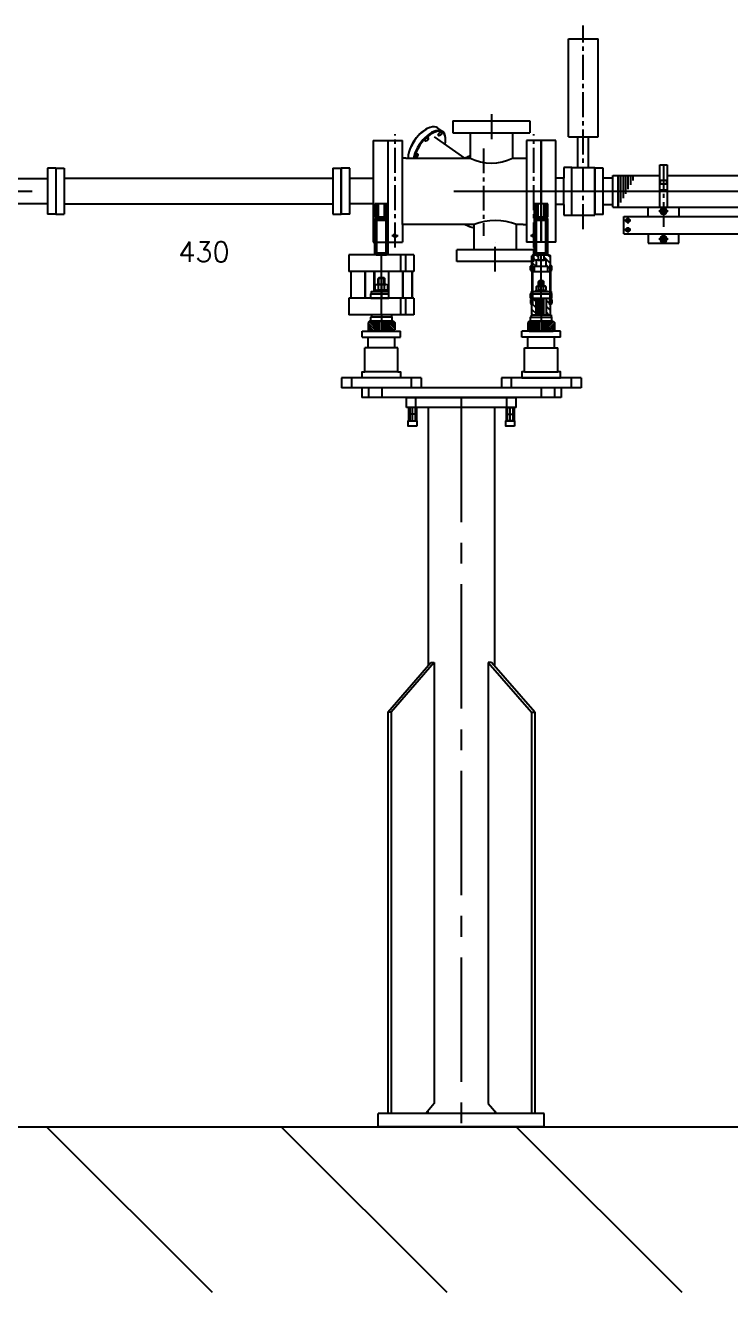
# Model space of a CAD drawing. Extents: x -50 to 48714, y -13211 to 6743.
# Drawn here: x 29165 to 30227, y -9427 to -7517 of the extents above; entities that cross this region are included whole.
import ezdxf

# ---------------------------------------------------------------- set-up
doc = ezdxf.new("R2010")
doc.units = 0
doc.header["$LTSCALE"] = 50
for name, pattern in [('GESTRICHELT', [0.75, 0.5, -0.25]), ('GESTRICHELT2', [0.375, 0.25, -0.125]), ('MITTE', [2, 1.25, -0.25, 0.25, -0.25]), ('MITTE2', [1.125, 0.75, -0.125, 0.125, -0.125]), ('MITTEX2', [101.6, 63.5, -12.7, 12.7, -12.7]), ('STRICHPUNKT2', [0.5, 0.25, -0.125, 0, -0.125])]:
    doc.linetypes.add(name, pattern=pattern)
doc.layers.get('0').update_dxf_attribs({"linetype": 'CONTINUOUS'})
for name, color, linetype in [('AM_VIS', 7, 'CONTINUOUS'), ('DV', 6, 'CONTINUOUS'), ('DÜNN', 1, 'CONTINUOUS'), ('MITTE', 5, 'MITTE2'), ('MITTE2', 5, 'MITTE2'), ('MITTEKL2', 5, 'STRICHPUNKT2'), ('MITTEKLEIN', 5, 'MITTE2'), ('MITTELLINIE', 5, 'MITTE'), ('MITTEX2', 5, 'MITTEX2'), ('NORMAL', 7, 'CONTINUOUS'), ('SCHRAFFUR', 4, 'CONTINUOUS'), ('TEXT', 2, 'CONTINUOUS'), ('VERDECKT', 8, 'GESTRICHELT2'), ('VERDECKT2', 7, 'GESTRICHELT2')]:
    doc.layers.add(name, color=color, linetype=linetype)
doc.styles.add('H30', font='txt.shx', dxfattribs={"height": 30})
doc.styles.add('STANDARD_H15', font='isocp.shx', dxfattribs={"height": 15})

# ---------------------------------------------------------------- blocks, each defined once
blk = doc.blocks.new('*X40')
at = {"color": 0, "linetype": 'CONTINUOUS', "ltscale": 5}
for p, q in [((854, 3222.8), (864.8, 3233.6)), ((854, 3226.4), (861.3, 3233.6)), ((854, 3229.9), (857.7, 3233.6)), ((854.7, 3220), (868, 3233.3)), ((856.9, 3218.6), (868, 3229.8)), ((880, 3231.2), (882.5, 3233.6)), ((880, 3227.6), (886, 3233.6)), ((880, 3224.1), (889.6, 3233.6)), ((880, 3220.6), (892.6, 3233.1)), ((881.6, 3218.6), (894, 3231)), ((860.4, 3218.6), (868, 3226.2)), ((864, 3218.6), (868, 3222.7)), ((867.5, 3218.6), (868, 3219.2)), ((885.2, 3218.6), (894, 3227.5)), ((888.7, 3218.6), (894, 3224))]:
    blk.add_line(p, q, dxfattribs=at)
blk = doc.blocks.new('*X41')
at = {"color": 0, "ltscale": 5}
for p, q in [((-1212.99, 2455.12), (-1212.32, 2455.8)), ((-1212.39, 2453.96), (-1210.55, 2455.8)), ((-1210.02, 2454.56), (-1209.59, 2454.99)), ((-1209.45, 2455.14), (-1208.88, 2455.7)), ((-1199.38, 2454.6), (-1198.28, 2455.7)), ((-1197.61, 2454.6), (-1196.41, 2455.8)), ((-1195.84, 2454.6), (-1194.99, 2455.44)), ((-1212.99, 2451.59), (-1212.42, 2452.16)), ((-1212.42, 2450.4), (-1211.25, 2451.56)), ((-1210.65, 2450.4), (-1209.59, 2451.45)), ((-1208.78, 2450.5), (-1208.14, 2451.14)), ((-1199.94, 2450.5), (-1198.84, 2451.6)), ((-1198.17, 2450.5), (-1197.07, 2451.6)), ((-1196.51, 2450.4), (-1195.31, 2451.6))]:
    blk.add_line(p, q, dxfattribs=at)
blk = doc.blocks.new('SRS100_KK_S')
at = {"ltscale": 5}
for p, q in [((-110, 1391), (-130, 1391)), ((-127, 1388), (-130, 1391)), ((-130, 1371), (-130, 1391)), ((-127, 1374), (-127, 1388)), ((-124.5, 1388), (-127, 1388)), ((-124.5, 1371), (-124.5, 1391)), ((-115.5, 1371), (-115.5, 1391)), ((-113, 1388), (-115.5, 1388)), ((-110, 1391), (-113, 1388)), ((-113, 1374), (-113, 1388)), ((-110, 1371), (-110, 1391)), ((110.7, 1371), (110.7, 1391)), ((113.7, 1388), (110.7, 1391)), ((130.7, 1391), (110.7, 1391)), ((113.7, 1374), (113.7, 1388)), ((116.2, 1388), (113.7, 1388)), ((116.2, 1371), (116.2, 1391)), ((125.2, 1371), (125.2, 1391)), ((127.7, 1388), (125.2, 1388)), ((130.7, 1391), (127.7, 1388)), ((127.7, 1374), (127.7, 1388)), ((130.7, 1371), (130.7, 1391)), ((-130, 1371), (-127, 1374)), ((-110, 1371), (-130, 1371)), ((-110, 1369), (-130, 1369)), ((-127, 1366), (-130, 1369)), ((-130, 1314), (-130, 1369)), ((-124.5, 1374), (-127, 1374)), ((-113, 1366), (-127, 1366)), ((-127, 1317), (-127, 1366)), ((-113, 1374), (-115.5, 1374)), ((-110, 1371), (-113, 1374)), ((-110, 1369), (-113, 1366)), ((-113, 1317), (-113, 1366)), ((-110, 1314), (-110, 1369)), ((110.7, 1371), (113.7, 1374)), ((130.7, 1371), (110.7, 1371)), ((110.7, 1314), (110.7, 1369)), ((113.7, 1366), (110.7, 1369)), ((130.7, 1369), (110.7, 1369)), ((116.2, 1374), (113.7, 1374)), ((113.7, 1317), (113.7, 1366)), ((127.7, 1366), (113.7, 1366)), ((127.7, 1374), (125.2, 1374)), ((130.7, 1371), (127.7, 1374)), ((130.7, 1369), (127.7, 1366)), ((127.7, 1317), (127.7, 1366)), ((130.7, 1314), (130.7, 1369)), ((-71.2, 1314), (-168.8, 1314)), ((-168.8, 1314), (-168.8, 1289)), ((-127, 1317), (-130, 1314)), ((-127.9, 1314), (-112.9, 1314)), ((-127.5, 1314), (-112.5, 1314)), ((-127, 1317), (-113, 1317)), ((-110, 1314), (-113, 1317)), ((-91, 1314), (-91, 1289)), ((-83.9, 1314), (-83.9, 1289)), ((-71.2, 1314), (-71.2, 1289)), ((108.2, 1314), (106.7, 1312.5)), ((106.7, 1290.5), (106.7, 1312.5)), ((106.7, 1299), (106.7, 1239)), ((106.7, 1299), (107.7, 1299)), ((107.7, 1299), (107.7, 1239)), ((107.7, 1299), (107.7, 1289)), ((108.2, 1314), (133.2, 1314)), ((113.7, 1317), (110.7, 1314)), ((112.8, 1314), (127.8, 1314)), ((113.2, 1314), (128.2, 1314)), ((113.7, 1317), (127.7, 1317)), ((130.7, 1314), (127.7, 1317)), ((133.2, 1314), (134.7, 1312.5)), ((134.7, 1299), (133.7, 1299)), ((133.7, 1299), (133.7, 1289)), ((133.7, 1299), (133.7, 1239)), ((134.7, 1290.5), (134.7, 1312.5)), ((134.7, 1299), (134.7, 1239)), ((-71.2, 1289), (-168.8, 1289)), ((-166.1, 1289), (-166.1, 1249)), ((-145.1, 1289), (-145.1, 1249)), ((-144.4, 1289), (-144.4, 1249)), ((-131.3, 1289), (-131.3, 1259)), ((-130.6, 1289), (-130.6, 1259)), ((-109.4, 1289), (-109.4, 1249)), ((-88.2, 1289), (-88.2, 1249)), ((-87.5, 1289), (-87.5, 1249)), ((-74.4, 1289), (-74.4, 1249)), ((-73.7, 1289), (-73.7, 1249)), ((107.7, 1289), (133.7, 1289)), ((110.8, 1297), (130.8, 1297)), ((110.8, 1289), (110.8, 1297)), ((130.8, 1289), (130.8, 1297)), ((-129.3, 1262), (-129.3, 1268.4)), ((-126.9, 1269.4), (-113.1, 1269.4)), ((-126.9, 1261), (-113.1, 1261)), ((-124, 1279.4), (-125, 1278.4)), ((-115, 1278.4), (-125, 1278.4)), ((-124.6, 1262), (-124.6, 1268.4)), ((-116, 1279.4), (-124, 1279.4)), ((-116, 1279.4), (-115, 1278.4)), ((-115.4, 1262), (-115.4, 1268.4)), ((-110.7, 1268.4), (-110.7, 1262)), ((113.4, 1261.3), (113.4, 1266.3)), ((115.2, 1267.1), (126.1, 1267.1)), ((117.5, 1274.9), (116.8, 1274.2)), ((124.6, 1274.2), (116.8, 1274.2)), ((117, 1261.3), (117, 1266.3)), ((123.8, 1274.9), (117.5, 1274.9)), ((123.8, 1274.9), (124.6, 1274.2)), ((124.3, 1261.3), (124.3, 1266.3)), ((127.9, 1266.3), (127.9, 1261.3)), ((-71.2, 1249), (-168.8, 1249)), ((-168.8, 1249), (-168.8, 1224)), ((-136, 1249), (-108.9, 1249)), ((-135, 1255.2), (-109.4, 1255.2)), ((-91, 1249), (-91, 1224)), ((-83.9, 1249), (-83.9, 1224)), ((-71.2, 1249), (-71.2, 1224)), ((104.7, 1249), (106.7, 1249)), ((105.7, 1259), (105.7, 1255.2)), ((105.7, 1259), (106.7, 1259)), ((105.7, 1255.2), (106.7, 1255.2)), ((106.7, 1225.5), (106.7, 1247.5)), ((107.7, 1259), (133.7, 1259)), ((107.7, 1255.2), (133.7, 1255.2)), ((107.7, 1249), (133.7, 1249)), ((107.7, 1239), (107.7, 1249)), ((115.2, 1260.6), (126.1, 1260.6)), ((133.7, 1239), (133.7, 1249)), ((134.7, 1259), (135.7, 1259)), ((134.7, 1255.2), (135.7, 1255.2)), ((134.7, 1249), (136.7, 1249)), ((135.7, 1259), (135.7, 1255.2)), ((-71.2, 1224), (-168.8, 1224)), ((-135, 1224), (-135, 1220.2)), ((-105, 1224), (-105, 1220.2)), ((105.7, 1224), (105.7, 1220.2)), ((105.7, 1224), (135.7, 1224)), ((106.7, 1239), (107.7, 1239)), ((108.2, 1224), (106.7, 1225.5)), ((108.2, 1224), (133.2, 1224)), ((133.2, 1224), (134.7, 1225.5)), ((134.7, 1239), (133.7, 1239)), ((134.7, 1225.5), (134.7, 1239)), ((135.7, 1224), (135.7, 1220.2)), ((-136, 1214), (-104, 1214)), ((-105, 1220.2), (-135, 1220.2)), ((136.7, 1214), (104.7, 1214)), ((105.7, 1220.2), (135.7, 1220.2)), ((-149, 1199), (-91, 1199)), ((-149, 1190), (-149, 1199)), ((-149, 1190), (-91, 1190)), ((-140, 1174), (-140, 1190)), ((-100, 1174), (-100, 1190)), ((-91, 1190), (-91, 1199)), ((149.7, 1199), (91.7, 1199)), ((91.7, 1190), (91.7, 1199)), ((149.7, 1190), (91.7, 1190)), ((100.7, 1174), (100.7, 1190)), ((140.7, 1174), (140.7, 1190)), ((149.7, 1190), (149.7, 1199)), ((-95, 1174), (-145, 1174)), ((-145, 1138), (-145, 1174)), ((-95, 1138), (-95, 1174)), ((95.7, 1174), (145.7, 1174)), ((95.7, 1138), (95.7, 1174)), ((145.7, 1138), (145.7, 1174)), ((-60, 1129), (-180, 1129)), ((-180, 1129), (-180, 1114)), ((-165, 1129), (-165, 1114)), ((-91, 1129), (-149, 1129)), ((-95, 1138), (-145, 1138)), ((-75, 1129), (-75, 1114)), ((-60, 1129), (-60, 1114)), ((180.7, 1129), (60.7, 1129)), ((60.7, 1129), (60.7, 1114)), ((75.7, 1129), (75.7, 1114)), ((91.7, 1129), (149.7, 1129)), ((149.7, 1129), (91.7, 1129)), ((95.7, 1138), (145.7, 1138)), ((165.7, 1129), (165.7, 1114)), ((180.7, 1129), (180.7, 1114)), ((-60, 1114), (-180, 1114)), ((150.7, 1114), (-149.3, 1114)), ((-149.3, 1114), (-149.3, 1099)), ((-139.3, 1114), (-139.3, 1099)), ((180.7, 1114), (60.7, 1114)), ((140.7, 1114), (140.7, 1099)), ((150.7, 1114), (150.7, 1099)), ((150.7, 1099), (-149.3, 1099)), ((-82.3, 1099), (83, 1099)), ((83, 1084), (-82.3, 1084)), ((-49.3, 695.3), (-49.3, 1084)), ((50.7, 694.5), (50.7, 1084)), ((-110.3, 625), (-45.3, 700)), ((-40.3, 700), (-105.3, 625)), ((-45.3, 700), (-40.3, 700)), ((-40.3, 700), (-40.3, 35)), ((40.9, 700), (106, 625)), ((40.9, 700), (40.9, 35)), ((45.9, 700), (40.9, 700)), ((111, 625), (45.9, 700)), ((-110.3, 625), (-110.3, 20)), ((-105.3, 625), (-110.3, 625)), ((-105.3, 625), (-105.3, 20)), ((106, 625), (106, 20)), ((106, 625), (111, 625)), ((111, 625), (111, 20)), ((125, 20), (-125, 20)), ((-40.3, 35), (-53.3, 20)), ((-50, 23.8), (-50, 20)), ((40.9, 35), (54, 20)), ((50.7, 23.8), (50.7, 20)), ((125, 0), (-125, 0)), ((0, 0), (-66, 0)), ((-50, 0), (50, 0))]:
    blk.add_line(p, q, dxfattribs=at)
at = {"color": 7, "linetype": 'CONTINUOUS', "ltscale": 5}
for p, q in [((104.5, 1290.9), (104.5, 1297.1)), ((136.9, 1290.9), (136.9, 1297.1)), ((104.5, 1247.1), (104.5, 1240.9)), ((136.9, 1247.1), (136.9, 1240.9)), ((-82.3, 1084), (-82.3, 1099)), ((-68, 1084), (-68, 1099)), ((68.7, 1084), (68.7, 1099)), ((83, 1084), (83, 1099)), ((-79.2, 1084), (-79.2, 1064)), ((-67.2, 1084), (-79.2, 1084)), ((-67.2, 1074), (-79.2, 1074)), ((-67.2, 1084), (-67.2, 1064)), ((32.3, 1084), (-31.6, 1084)), ((67.8, 1084), (67.8, 1064)), ((67.8, 1084), (79.8, 1084)), ((67.8, 1074), (79.8, 1074)), ((79.8, 1084), (79.8, 1064)), ((-79.2, 1064), (-67.2, 1064)), ((79.8, 1064), (67.8, 1064)), ((-125, 0), (-125, 20)), ((125, 0), (125, 20))]:
    blk.add_line(p, q, dxfattribs=at)
at = {"linetype": 'CONTINUOUS', "ltscale": 5}
for p, q in [((-125, 1269.4), (-125, 1278.4)), ((-115, 1269.4), (-115, 1278.4)), ((116.8, 1267.1), (116.8, 1274.2)), ((124.6, 1267.1), (124.6, 1274.2)), ((113.2, 1224), (113.2, 1249)), ((113.2, 1249), (113.2, 1224)), ((116.8, 1224), (116.8, 1249)), ((124.6, 1224), (124.6, 1249)), ((128.2, 1249), (128.2, 1224)), ((-123.9, 1199), (-123.9, 1214)), ((-116.1, 1199), (-116.1, 1214)), ((116.8, 1199), (116.8, 1214)), ((124.6, 1199), (124.6, 1214))]:
    blk.add_line(p, q, dxfattribs=at)
at = {"color": 255, "linetype": 'CONTINUOUS', "ltscale": 5}
for p, q in [((-138, 1214), (-140, 1212)), ((-140, 1212), (-140, 1201)), ((-102, 1214), (-138, 1214)), ((-126, 1214), (-126, 1199)), ((-114, 1214), (-114, 1199)), ((-102, 1214), (-100, 1212)), ((-100, 1212), (-100, 1201)), ((102.7, 1214), (100.7, 1212)), ((100.7, 1212), (100.7, 1201)), ((102.7, 1214), (138.7, 1214)), ((114.7, 1214), (114.7, 1199)), ((126.7, 1214), (126.7, 1199)), ((138.7, 1214), (140.7, 1212)), ((140.7, 1212), (140.7, 1201)), ((-138, 1199), (-140, 1201)), ((-102, 1199), (-138, 1199)), ((-102, 1199), (-100, 1201)), ((102.7, 1199), (100.7, 1201)), ((102.7, 1199), (138.7, 1199)), ((138.7, 1199), (140.7, 1201))]:
    blk.add_line(p, q, dxfattribs=at)
at = {"linetype": 'CONTINUOUS', "ltscale": 5}
blk.add_lwpolyline([(113, 1306), (113, 1297), (128, 1297), (128, 1306)], close=True, dxfattribs=at)
for points in [[(116, 1314), (116, 1306)], [(125, 1306), (125, 1314)], [(113.2, 1240), (113.2, 1249), (128.2, 1249), (128.2, 1240)]]:
    blk.add_lwpolyline(points, dxfattribs=at)
at = {"ltscale": 5}
for points in [[(-110, 1261), (-110, 1259), (-130, 1259), (-130, 1261)], [(128.5, 1260.6), (128.5, 1259), (112.8, 1259), (112.8, 1260.6)], [(-66.7, 1056), (-79.7, 1056), (-79.7, 1064), (-66.7, 1064)], [(80.3, 1056), (67.3, 1056), (67.3, 1064), (80.3, 1064)]]:
    blk.add_lwpolyline(points, close=True, dxfattribs=at)
for points in [[(-136, 1249), (-136, 1255.2), (-135, 1255.2)], [(-135, 1255.2), (-135, 1259), (-109.4, 1259)], [(-108.9, 1249), (-115, 1249)], [(104.7, 1249), (104.7, 1255.2), (105.7, 1255.2)], [(136.7, 1249), (136.7, 1255.2), (135.7, 1255.2)], [(-136, 1214), (-136, 1220.2), (-135, 1220.2)], [(-104, 1214), (-104, 1220.2), (-105, 1220.2)], [(104.7, 1214), (104.7, 1220.2), (105.7, 1220.2)], [(136.7, 1214), (136.7, 1220.2), (135.7, 1220.2)], [(-149, 1129), (-149, 1138), (-145, 1138)], [(-95, 1138), (-91, 1138), (-91, 1129)], [(95.7, 1138), (91.7, 1138), (91.7, 1129)], [(149.7, 1129), (149.7, 1138), (145.7, 1138)]]:
    blk.add_lwpolyline(points, dxfattribs=at)
at = {"color": 7, "linetype": 'CONTINUOUS', "ltscale": 5}
for centre, start, end in [((106.7, 1294), 90, 125.3765), ((106.7, 1294), 234.6235, 270), ((134.7, 1294), 54.6235, 90), ((134.7, 1294), 270, 305.3765), ((106.7, 1244), 90, 125.3765), ((134.7, 1244), 54.6235, 90), ((106.7, 1244), 234.6235, 270), ((134.7, 1244), 270, 305.3765)]:
    blk.add_arc(centre, 3.8, start, end, dxfattribs=at)
at = {"ltscale": 5}
for centre, major_axis, ratio, start_param, end_param in [((-126.9, 1262), (2.31, 0), 0.432432, 3.141593, 6.283185), ((-120, 1268.4), (-4.62, 0), 0.216216, 3.141593, 6.283185), ((-113.1, 1268.4), (-2.31, 0), 0.432432, 3.141593, 6.283185), ((115.2, 1261.3), (1.81, 0), 0.432432, -3.141593, 0), ((120.7, 1266.3), (-3.61, 0), 0.216216, -3.141593, 0), ((126.1, 1266.3), (-1.81, 0), 0.432432, -3.141593, 0)]:
    blk.add_ellipse(centre, major_axis=major_axis, ratio=ratio, start_param=start_param, end_param=end_param, dxfattribs=at)
at = {"ltscale": 5, "extrusion": (0, 0, -1)}
for centre, major_axis, ratio, start_param, end_param in [((-126.9, 1268.4), (2.31, 0), 0.432432, -3.141593, 0), ((-120, 1262), (-4.62, 0), 0.216216, -3.141593, 0), ((-113.1, 1262), (-2.31, 0), 0.432432, -3.141593, 0), ((115.2, 1266.3), (1.81, 0), 0.432432, 3.141593, 6.283185), ((120.7, 1261.3), (-3.61, 0), 0.216216, 3.141593, 6.283185), ((126.1, 1261.3), (-1.81, 0), 0.432432, 3.141593, 6.283185)]:
    blk.add_ellipse(centre, major_axis=major_axis, ratio=ratio, start_param=start_param, end_param=end_param, dxfattribs=at)
at = {"layer": 'DÜNN', "linetype": 'CONTINUOUS', "ltscale": 5}
for p, q in [((-124, 1269.4), (-124, 1279.4)), ((-116, 1269.4), (-116, 1279.4)), ((117.5, 1267.1), (117.5, 1274.9)), ((123.8, 1267.1), (123.8, 1274.9)), ((117.5, 1224), (117.5, 1249)), ((123.8, 1224), (123.8, 1249)), ((-123.1, 1199), (-123.1, 1214)), ((-116.9, 1199), (-116.9, 1214)), ((117.5, 1199), (117.5, 1214)), ((123.8, 1199), (123.8, 1214))]:
    blk.add_line(p, q, dxfattribs=at)
at = {"layer": 'MITTE', "linetype": 'MITTE', "ltscale": 5}
for p, q in [((-120, 1224), (-120, 1314)), ((-120, 1224), (-120, 1314)), ((120.7, 1224), (120.7, 1314)), ((-120, 1279.4), (-120, 1249)), ((-120, 1224), (-120, 1214)), ((120.7, 1224), (120.7, 1214)), ((-120, 1214), (-120, 1199)), ((120.7, 1214), (120.7, 1199)), ((-119.3, 1114), (-119.3, 1099)), ((120.7, 1114), (120.7, 1099)), ((-73.2, 1064), (-73.2, 1084)), ((0.3, 1084), (0.3, 1064)), ((73.8, 1064), (73.8, 1084))]:
    blk.add_line(p, q, dxfattribs=at)
at = {"layer": 'MITTE', "ltscale": 5}
blk.add_line((0.3, 1099), (0.3, 0), dxfattribs=at)
at = {"layer": 'VERDECKT', "ltscale": 5}
for p, q in [((-77.4, 1084), (-77.4, 1064)), ((-68.9, 1084), (-68.9, 1064)), ((69.6, 1084), (69.6, 1064)), ((78.1, 1084), (78.1, 1064))]:
    blk.add_line(p, q, dxfattribs=at)
at = {"layer": 'VERDECKT', "linetype": 'GESTRICHELT', "ltscale": 5}
blk.add_lwpolyline([(116, 1314), (116, 1306), (125, 1306), (125, 1314)], dxfattribs=at)
at = {"layer": 'SCHRAFFUR', "ltscale": 5, "xscale": 5, "yscale": 5, "zscale": 5, "rotation": 270}
blk.add_blockref('*X41', (-12144.8, -4751), dxfattribs=at)
at = {"layer": 'SCHRAFFUR', "color": 4, "linetype": 'CONTINUOUS', "ltscale": 5, "xscale": -1}
blk.add_blockref('*X40', (754, -2019.6), dxfattribs=at)
at = {"layer": 'SCHRAFFUR', "color": 4, "linetype": 'CONTINUOUS', "ltscale": 5}
blk.add_blockref('*X40', (-753.4, -2019.6), dxfattribs=at)
blk = doc.blocks.new('*X5')
at = {"color": 0}
for p, q in [((20278.3, -5429.1), (20028.3, -5179.1)), ((20631.8, -5429.1), (20381.8, -5179.1)), ((20985.4, -5429.1), (20735.4, -5179.1))]:
    blk.add_line(p, q, dxfattribs=at)
blk = doc.blocks.new('BODEN')
at = {"layer": 'NORMAL'}
blk.add_line((0, 0), (24422.5, 0), dxfattribs=at)
at = {"layer": 'SCHRAFFUR'}
blk.add_blockref('*X5', (-7316.8, 5179.1), dxfattribs=at)
blk = doc.blocks.new('K_912_M6')
blk.add_lwpolyline([(21.2, 31.1), (19.5, 28), (21.2, 24.9), (24.8, 24.9), (26.5, 28), (24.8, 31.1)], close=True)
blk.add_circle((23, 28), 5)
at = {"layer": 'MITTEKLEIN'}
for p, q in [((30, 28), (16, 28)), ((23, 35), (23, 21))]:
    blk.add_line(p, q, dxfattribs=at)
blk = doc.blocks.new('*X46')
at = {"color": 0}
for p, q in [((13917.4, 6618), (13915.5, 6639.9)), ((13921.1, 6618.4), (13919.2, 6640.3)), ((13924.9, 6618.7), (13923, 6640.6)), ((13928.6, 6619), (13926.7, 6640.9)), ((13931.9, 6624.8), (13930.4, 6641.3)), ((13935.1, 6631.1), (13934.2, 6641.6)), ((13938.3, 6637.3), (13937.9, 6641.9)), ((13919, 6599.7), (13917.4, 6618)), ((13922.2, 6606), (13921.1, 6618.4)), ((13925.4, 6612.3), (13924.9, 6618.7)), ((13928.7, 6618.5), (13928.6, 6619))]:
    blk.add_line(p, q, dxfattribs=at)
blk = doc.blocks.new('*X47')
at = {"color": 0}
for p, q in [((14578.6, 6675.9), (14577.6, 6688.1)), ((14582.4, 6676.2), (14580.9, 6693)), ((14586.1, 6676.5), (14584.2, 6697.9)), ((14565.6, 6652.7), (14564.2, 6668.6)), ((14569.3, 6653), (14567.6, 6673.5)), ((14571.2, 6675.2), (14570.9, 6678.3)), ((14573.1, 6653.3), (14571.2, 6675.2)), ((14574.9, 6675.6), (14574.2, 6683.2)), ((14576.8, 6653.6), (14574.9, 6675.6)), ((14580.6, 6654), (14578.6, 6675.9)), ((14584.3, 6654.3), (14582.4, 6676.2)), ((14588, 6654.6), (14586.1, 6676.5)), ((14554.4, 6651.7), (14554.2, 6653.9)), ((14558.1, 6652), (14557.5, 6658.8)), ((14561.9, 6652.3), (14560.9, 6663.7))]:
    blk.add_line(p, q, dxfattribs=at)
blk = doc.blocks.new('ASP_1_S')
for p, q in [((13, 234), (25.5, 234)), ((13, 166), (13, 234)), ((25.5, 234), (25.5, 166)), ((25.5, 223), (13, 223)), ((25.5, 177), (13, 177)), ((0.2, 137), (0.2, 170.6)), ((25.5, 166), (13, 166)), ((38.2, 137), (38.2, 170.6)), ((-15.8, 137), (54.2, 137)), ((-15.8, 112), (-15.8, 137)), ((54.2, 137), (54.2, 112)), ((-122.5, 128.5), (-142.5, 99.8)), ((-112.6, 121.6), (-132.7, 92.9)), ((-102.8, 114.7), (-122.9, 86)), ((-122.5, 128.5), (-102.8, 114.7)), ((-15.8, 124), (54.2, 124)), ((-162.6, 71.1), (-142.5, 99.8)), ((-112, 101.6), (-38.5, 50.2)), ((0.2, 112), (-15.8, 112)), ((0.2, 112), (38.2, 112)), ((0.2, 75), (0.2, 112)), ((38.2, 112), (38.2, 75)), ((54.2, 112), (38.2, 112)), ((-152.8, 64.2), (-132.7, 92.9)), ((-142.9, 57.4), (-122.9, 86)), ((-234, 75), (-278.4, 75)), ((-278.4, -75), (-278.4, 75)), ((-256.2, -75), (-256.2, 75)), ((-234, -75), (-234, 75)), ((-162.6, 71.1), (-142.9, 57.4)), ((-133.8, 70.5), (-104.5, 50)), ((-34, 75), (64.4, 75)), ((-34, -75), (-34, 75)), ((-11.8, 16.2), (-11.8, 75)), ((42.2, 26.4), (42.2, 75)), ((64.4, -75), (64.4, 75)), ((-779.9, 40), (-768.9, 40)), ((-779.9, -24), (-779.9, 40)), ((-768.9, 40), (-768.9, -24)), ((-617.9, 40), (-606.9, 40)), ((-617.9, -24), (-617.9, 40)), ((-606.9, 40), (-606.9, -24)), ((-471.6, 40), (-460.6, 40)), ((-471.6, -24), (-471.6, 40)), ((-460.6, 40), (-460.6, -24)), ((-234, 50), (-104.5, 50)), ((-38.5, 50.2), (-34, 50.2)), ((194.4, 52), (64.4, 52)), ((194.4, -52), (194.4, 52)), ((-865.4, 35), (-877.4, 35)), ((-877.4, -35), (-877.4, 35)), ((-865.4, -35), (-865.4, 35)), ((-850.4, 20), (-865.4, 20)), ((-850.4, -24), (-850.4, 24)), ((-850.4, 24), (-779.9, 24)), ((-842.4, -24), (-842.4, 24)), ((-768.9, 24), (-617.9, 24)), ((-606.9, 24), (-363.4, 24)), ((-371.4, -24), (-371.4, 24)), ((-363.4, -24), (-363.4, 24)), ((-363.4, 20), (-348.4, 20)), ((-348.4, -35), (-348.4, 35)), ((-348.4, 35), (-324.4, 35)), ((-336.4, -35), (-336.4, 35)), ((-324.4, -35), (-324.4, 35)), ((-324.4, 20), (-278.4, 20)), ((13, 34), (25.5, 34)), ((13, -34), (13, 34)), ((25.5, 23), (13, 23)), ((25.5, 34), (25.5, -34)), ((194.4, 20), (238.4, 20)), ((250.4, 36), (238.4, 36)), ((238.4, -36), (238.4, 36)), ((250.4, 36), (262.4, 36)), ((250.4, -36), (250.4, 36)), ((262.4, -36), (262.4, 36)), ((262.4, 22), (767.4, 22)), ((262.4, 20), (277.4, 20)), ((277.4, -22), (277.4, 22)), ((285.4, -22), (285.4, 22)), ((323.3, -22), (323.3, 38)), ((323.3, 38), (334.3, 38)), ((334.3, 38), (334.3, -22)), ((491.3, -22), (491.3, 38)), ((491.3, 38), (502.3, 38)), ((502.3, 38), (502.3, -22)), ((659.3, -22), (659.3, 38)), ((659.3, 38), (670.3, 38)), ((670.3, 38), (670.3, -22)), ((759.4, -22), (759.4, 22)), ((767.4, -22), (767.4, 22)), ((767.4, -22), (767.4, 22)), ((782.4, 20), (767.4, 20)), ((782.4, -36), (782.4, 36)), ((794.4, 36), (782.4, 36)), ((794.4, 34.7), (794.4, -34.7)), ((-779.9, 11), (-768.9, 11)), ((-779.9, 2), (-768.9, 2)), ((-778.9, 11), (-778.9, 17)), ((-778.9, 17), (-769.9, 17)), ((-777.4, 0), (-777.4, 2)), ((-771.4, 2), (-771.4, 0)), ((-769.9, 17), (-769.9, 11)), ((-617.9, 11), (-606.9, 11)), ((-617.9, 2), (-606.9, 2)), ((-616.9, 11), (-616.9, 17)), ((-616.9, 17), (-607.9, 17)), ((-615.4, 0), (-615.4, 2)), ((-609.4, 2), (-609.4, 0)), ((-607.9, 17), (-607.9, 11)), ((-471.6, 11), (-460.6, 11)), ((-471.6, 2), (-460.6, 2)), ((-470.6, 11), (-470.6, 17)), ((-470.6, 17), (-461.6, 17)), ((-469.1, 0), (-469.1, 2)), ((-463.1, 2), (-463.1, 0)), ((-461.6, 17), (-461.6, 11)), ((-183.8, 16), (-168.6, 16)), ((-132.3, 9), (-162.4, 9)), ((323.3, 9), (334.3, 9)), ((324.3, 15), (333.3, 15)), ((324.3, 9), (324.3, 15)), ((333.3, 15), (333.3, 9)), ((491.3, 9), (502.3, 9)), ((492.3, 15), (501.3, 15)), ((492.3, 9), (492.3, 15)), ((501.3, 15), (501.3, 9)), ((659.3, 9), (670.3, 9)), ((660.3, 15), (669.3, 15)), ((660.3, 9), (660.3, 15)), ((669.3, 15), (669.3, 9)), ((-779.9, 0), (-768.9, 0)), ((-617.9, 0), (-606.9, 0)), ((-471.6, 0), (-460.6, 0)), ((-183.8, -16), (-169.2, -16)), ((-132.3, -9), (-162.4, -9)), ((-11.8, -75), (-11.8, -16.2)), ((323.3, 0), (334.3, 0)), ((323.3, -2), (334.3, -2)), ((325.8, -2), (325.8, 0)), ((331.8, 0), (331.8, -2)), ((491.3, 0), (502.3, 0)), ((491.3, -2), (502.3, -2)), ((493.8, -2), (493.8, 0)), ((499.8, 0), (499.8, -2)), ((659.3, 0), (670.3, 0)), ((659.3, -2), (670.3, -2)), ((661.8, -2), (661.8, 0)), ((667.8, 0), (667.8, -2)), ((-865.4, -35), (-877.4, -35)), ((-865.4, -20), (-850.4, -20)), ((-850.4, -24), (-363.4, -24)), ((-834, -64), (-834, -38)), ((-834, -38), (-294, -38)), ((-797.4, -38), (-797.4, -24)), ((-751.4, -24), (-751.4, -38)), ((-644, -64), (-644, -38)), ((-635.4, -38), (-635.4, -24)), ((-589.4, -24), (-589.4, -38)), ((-575, -59), (-575, -38)), ((-561, -59), (-561, -38)), ((-535, -207), (-535, -38)), ((-489.1, -38), (-489.1, -24)), ((-443.1, -24), (-443.1, -38)), ((-348.4, -20), (-363.4, -20)), ((-348.4, -35), (-324.4, -35)), ((-278.4, -20), (-324.4, -20)), ((-294, -64), (-294, -38)), ((-71.3, -35), (-56, -50)), ((25.5, -23), (13, -23)), ((25.5, -34), (13, -34)), ((42.2, -75), (42.2, -26.4)), ((194.4, -20), (238.4, -20)), ((250.4, -36), (238.4, -36)), ((250.4, -36), (262.4, -36)), ((262.4, -20), (277.4, -20)), ((262.4, -22), (767.4, -22)), ((305.8, -40), (305.8, -22)), ((351.8, -22), (351.8, -40)), ((473.8, -40), (473.8, -22)), ((519.8, -22), (519.8, -40)), ((641.8, -40), (641.8, -22)), ((687.8, -22), (687.8, -40)), ((782.4, -20), (767.4, -20)), ((794.4, -36), (782.4, -36)), ((-234, -50), (-34, -50)), ((-209.8, -117), (-209.8, -50)), ((-159.8, -117), (-159.8, -50)), ((-158, -117), (-158, -50)), ((-56, -50), (-56, -117)), ((64.4, -52), (194.4, -52)), ((205.8, -40), (714.8, -40)), ((205.8, -66), (205.8, -40)), ((285.8, -207), (285.8, -40)), ((311.8, -61), (311.8, -40)), ((325.8, -61), (325.8, -40)), ((394.8, -66), (394.8, -40)), ((714.8, -66), (714.8, -40)), ((-834, -64), (-644, -64)), ((-797.4, -64), (-797.4, -78)), ((-751.4, -78), (-751.4, -64)), ((-644, -64), (-576, -131)), ((-635.4, -72.4), (-635.4, -78)), ((-572.9, -64), (-563.1, -64)), ((-535, -64), (-294, -64)), ((-489.1, -64), (-489.1, -78)), ((-443.1, -64), (-443.1, -78)), ((-278.4, -75), (-253.2, -75)), ((-253.2, -159), (-253.2, -64)), ((-253.2, -64), (-237, -64)), ((-237, -117), (-237, -64)), ((-237, -75), (-234, -75)), ((-34, -75), (-9.8, -75)), ((-9.8, -68), (-9.8, -117)), ((-9.8, -68), (40.2, -68)), ((40.2, -68), (40.2, -159)), ((40.2, -75), (64.4, -75)), ((205.8, -66), (285.8, -66)), ((323.7, -66), (313.9, -66)), ((394.8, -66), (326.8, -133)), ((394.8, -66), (714.8, -66)), ((473.8, -67), (473.8, -80)), ((519.8, -80), (519.8, -66)), ((641.8, -66), (641.8, -80)), ((687.8, -80), (687.8, -66)), ((-797.4, -78), (-751.4, -78)), ((-635.4, -78), (-629.8, -78)), ((-489.1, -78), (-443.1, -78)), ((-9.8, -82), (40.2, -82)), ((473.8, -80), (519.8, -80)), ((641.8, -80), (687.8, -80)), ((-576, -131), (-576, -219)), ((-576, -131), (-535, -131)), ((-253.2, -117), (40.2, -117)), ((-157.8, -159), (-157.8, -117)), ((-143, -117), (-143, -139)), ((-85.5, -127), (-83.8, -123.9)), ((-83.8, -130.1), (-85.5, -127)), ((-83.8, -123.9), (-80.2, -123.9)), ((-80.2, -130.1), (-83.8, -130.1)), ((-80.2, -123.9), (-78.5, -127)), ((-78.5, -127), (-80.2, -130.1)), ((-71, -117), (-71, -139)), ((326.8, -133), (285.8, -133)), ((326.8, -133), (326.8, -219)), ((-483.2, -151), (-253.2, -151)), ((-483.2, -249), (-483.2, -151)), ((-253.2, -139), (-143, -139)), ((-187.2, -159), (-187.2, -139)), ((-157.8, -151), (-140, -151)), ((-143, -139), (-138.3, -157.8)), ((-71, -139), (-75.7, -157.8)), ((-74, -151), (-23.8, -151)), ((-71, -139), (40.2, -139)), ((-23.8, -159), (-23.8, -139)), ((40.2, -151), (276.8, -151)), ((276.8, -249), (276.8, -151)), ((-483.2, -157), (-253.2, -157)), ((-483.2, -163), (-144.1, -163)), ((-253.2, -159), (-187.2, -159)), ((-223.8, -159), (-157.8, -159)), ((-157.8, -157), (-138.5, -157)), ((-75.5, -157), (-23.8, -157)), ((-69.9, -163), (276.8, -163)), ((-23.8, -159), (40.2, -159)), ((40.2, -157), (276.8, -157)), ((-512.2, -184), (-512.2, -219)), ((-512.2, -184), (-492.2, -184)), ((-508.2, -184), (-496.2, -174)), ((-496.2, -184), (-508.2, -174)), ((-508.2, -174), (-508.2, -184)), ((-508.2, -174), (-496.2, -174)), ((-496.2, -174), (-496.2, -184)), ((-492.2, -184), (-492.2, -219)), ((236.8, -184), (256.8, -184)), ((236.8, -184), (236.8, -219)), ((240.8, -174), (252.8, -174)), ((240.8, -174), (240.8, -184)), ((252.8, -184), (240.8, -174)), ((240.8, -184), (252.8, -174)), ((252.8, -174), (252.8, -184)), ((256.8, -184), (256.8, -219)), ((-576, -207), (-512.2, -207)), ((-492.2, -207), (-483.2, -207)), ((326.8, -207), (276.8, -207)), ((-576, -219), (-153.5, -219)), ((-518.2, -249), (-518.2, -219)), ((-60.5, -219), (276.8, -219)), ((194.8, -249), (194.8, -219)), ((326.8, -219), (276.8, -219)), ((-518.2, -249), (276.8, -249)), ((-512.2, -249), (-512.2, -275)), ((-492.2, -249), (-492.2, -275)), ((-159, -270), (-159, -249)), ((-55, -249), (-55, -270)), ((236.8, -249), (236.8, -275)), ((256.8, -249), (256.8, -275)), ((-533.2, -279), (-533.2, -324)), ((-533.2, -279), (-471.2, -279)), ((-512.2, -275), (-492.2, -275)), ((-509.2, -275), (-509.2, -279)), ((-495.2, -275), (-495.2, -279)), ((-471.2, -279), (-471.2, -324)), ((-182.8, -270), (-182.8, -289.8)), ((-182.8, -270), (-31.2, -270)), ((-31.2, -270), (-31.2, -289.8)), ((215.8, -279), (215.8, -324)), ((215.8, -279), (277.8, -279)), ((236.8, -275), (256.8, -275)), ((239.8, -275), (239.8, -279)), ((253.8, -275), (253.8, -279)), ((277.8, -279), (277.8, -324)), ((-182.8, -289.8), (-31.2, -289.8)), ((-533.2, -324), (-471.2, -324)), ((-527.2, -324), (-527.2, -331)), ((-477.2, -324), (-477.2, -331)), ((215.8, -324), (277.8, -324)), ((221.8, -324), (221.8, -331)), ((271.8, -324), (271.8, -331)), ((-533.2, -331), (-533.2, -344)), ((-533.2, -331), (-471.2, -331)), ((-471.2, -331), (-471.2, -344)), ((215.8, -331), (277.8, -331)), ((215.8, -331), (215.8, -344)), ((277.8, -331), (277.8, -344)), ((-540.2, -344), (-540.2, -830)), ((-540.2, -344), (411.8, -344)), ((411.8, -344), (411.8, -420)), ((-464.2, -420), (-464.2, -830)), ((-464.2, -420), (411.8, -420)), ((207.8, -420), (207.8, -830)), ((285.8, -420), (285.8, -830)), ((-464.2, -628), (207.8, -628)), ((-464.2, -678), (207.8, -678)), ((-540.2, -830), (-464.2, -830)), ((207.8, -830), (285.8, -830))]:
    blk.add_line(p, q)
at = {"color": 0}
for p, q in [((-842.3, 0), (-842.3, 24)), ((-838.6, 0), (-838.6, 24)), ((-834.8, 0), (-834.8, 24)), ((-831.1, 0), (-831.1, 24)), ((-827.3, 3), (-827.3, 24)), ((-823.6, 9.8), (-823.6, 24)), ((-819.8, 16.5), (-819.8, 24)), ((-816.1, 23.2), (-816.1, 24)), ((-372.3, 0), (-372.3, 22.3)), ((-383.6, 0), (-383.6, 1.1)), ((-379.8, 0), (-379.8, 8.1)), ((-376.1, 0), (-376.1, 15.2)), ((-842.3, -23.8), (-842.3, 0)), ((-838.6, -17.1), (-838.6, 0)), ((-834.8, -10.4), (-834.8, 0)), ((-831.1, -3.7), (-831.1, 0)), ((-391.1, -24), (-391.1, -13.1)), ((-387.3, -24), (-387.3, -6)), ((-383.6, -24), (-383.6, 0)), ((-379.8, -24), (-379.8, 0)), ((-376.1, -24), (-376.1, 0)), ((-372.3, -24), (-372.3, 0)), ((-394.8, -24), (-394.8, -20.1))]:
    blk.add_line(p, q, dxfattribs=at)
for points in [[(-133.8, -123.9), (-135.5, -127), (-133.8, -130.1), (-130.2, -130.1), (-128.5, -127), (-130.2, -123.9)], [(-108.8, -123.9), (-110.5, -127), (-108.8, -130.1), (-105.2, -130.1), (-103.5, -127), (-105.2, -123.9)], [(264.7, -230.3), (262.6, -234), (264.7, -237.7), (268.9, -237.7), (271, -234), (268.9, -230.3)]]:
    blk.add_lwpolyline(points, close=True)
for centre, radius in [((19.2, 200), 35), ((-72, 0), 35), ((19.2, 0), 35), ((-828, -44), 3), ((-828, -58), 3), ((-630, -50), 4.5), ((-568, -44), 3), ((-568, -59), 3), ((-549, -50), 4.5), ((-300, -44), 3), ((-300, -58), 3), ((211.8, -46), 3), ((211.8, -60), 3), ((299.8, -52), 4.5), ((380.8, -52), 4.5), ((707.3, -46), 3), ((707.3, -60), 3), ((-547, -103), 4.5), ((297.8, -105), 4.5), ((-566, -121), 4.5), ((-132, -127), 5), ((-107, -127), 5), ((316.8, -123), 4.5), ((-107, -198), 51), ((-107, -158), 5), ((-107, -198), 6.5), ((266.8, -234), 6.5), ((-107, -238), 5)]:
    blk.add_circle(centre, radius)
for centre, radius, start, end in [((19.2, 200), 15.5, 113.78, 246.22), ((19.2, 200), 15.5, 293.78, 66.22), ((-71.7, 130.4), 86.8, 247.8012, 292.4868), ((19.2, 0), 15.5, 113.78, 246.22), ((19.2, 0), 15.5, 293.78, 66.22), ((-568, -59), 7, 180, 0), ((318.8, -61), 7, 180, 360)]:
    blk.add_arc(centre, radius, start, end)
for centre, major_axis, ratio in [((-183.8, 0), (0, -16), 0.472447), ((-183.8, 0), (0, -9.71), 0.45807), ((-82, -127), (3.83, 3.21), 1), ((-518.2, -285.5), (0, 2.57), 0.874137), ((230.8, -285.5), (0, 2.57), 0.874137)]:
    blk.add_ellipse(centre, major_axis=major_axis, ratio=ratio)
for centre, major_axis, ratio, start_param, end_param in [((-176.2, 0), (0, -16), 0.472447, 0, 3.141593), ((-168.6, 0), (0, -16), 0.472447, 0, 3.208884), ((-132.3, 0), (-25.3, 0), 0.35628, 2.444459, 4.712389), ((-132.3, 0), (-25.3, 0), 0.35628, 1.570796, 2.444459)]:
    blk.add_ellipse(centre, major_axis=major_axis, ratio=ratio, start_param=start_param, end_param=end_param)
at = {"extrusion": (0, 0, -1)}
for centre in [(-486.2, -285.5), (262.8, -285.5)]:
    blk.add_ellipse(centre, major_axis=(0, 2.57), ratio=0.874137, dxfattribs=at)
at = {"layer": 'MITTEKL2'}
for p, q in [((-272, 46.3), (-272, -44.9)), ((-183.8, -21.2), (-183.5, 19.4))]:
    blk.add_line(p, q, dxfattribs=at)
at = {"layer": 'MITTEKLEIN'}
for p, q in [((-774.4, 40), (-774.4, -59.9)), ((-638.4, 40), (-638.4, -59.9)), ((-612.4, 40), (-612.4, -59.9)), ((328.8, 38), (328.8, -61.9)), ((416.8, 38), (416.8, -61.9)), ((664.8, 38), (664.8, -61.9)), ((-542.6, 0), (97, 0)), ((-568, -74.3), (-568, -32.9)), ((-823.6, -44), (-832.7, -44)), ((-828, -39.5), (-828, -48.8)), ((-828, -53.9), (-828, -62.2)), ((-637.6, -50), (-622.7, -50)), ((-630, -56.7), (-630, -42.8)), ((-572.7, -44), (-562.7, -44)), ((-556.6, -50), (-541.7, -50)), ((-549, -56.7), (-549, -42.8)), ((-304.4, -44), (-295.3, -44)), ((-300, -39.5), (-300, -48.8)), ((-300, -53.9), (-300, -62.2)), ((216.2, -46), (207.1, -46)), ((211.8, -41.5), (211.8, -50.8)), ((211.8, -55.9), (211.8, -64.2)), ((307.4, -52), (292.5, -52)), ((299.8, -58.7), (299.8, -44.8)), ((388.4, -52), (373.5, -52)), ((380.8, -58.7), (380.8, -44.8)), ((711.7, -46), (702.6, -46)), ((707.3, -41.5), (707.3, -50.8)), ((707.3, -55.9), (707.3, -64.2)), ((-823.6, -58), (-832.8, -58)), ((-563, -59), (-572.8, -59)), ((-304.4, -58), (-295.2, -58)), ((216.2, -60), (207, -60)), ((711.7, -60), (702.6, -60)), ((-566, -114.2), (-566, -128.3)), ((-554.6, -103), (-539.7, -103)), ((-547, -109.7), (-547, -95.8)), ((305.4, -105), (290.5, -105)), ((297.8, -111.7), (297.8, -97.8)), ((-559.5, -121), (-572.6, -121)), ((-125, -127), (-139, -127)), ((-132, -120), (-132, -134)), ((-100, -127), (-114, -127)), ((-107, -120), (-107, -134)), ((-89, -127), (-75, -127)), ((-82, -120), (-82, -134)), ((310.3, -123), (323.4, -123)), ((316.8, -116.2), (316.8, -130.3)), ((-117, -158), (-97, -158)), ((-502.2, -344), (-502.2, -174)), ((246.8, -392.9), (246.8, -174)), ((-166.1, -198), (-44.3, -198)), ((266.8, -227), (266.8, -241)), ((-117, -238), (-97, -238)), ((273.8, -234), (259.8, -234))]:
    blk.add_line(p, q, dxfattribs=at)
at = {"layer": 'MITTELLINIE'}
blk.add_line((-41, 200), (80, 200), dxfattribs=at)
at = {"layer": 'VERDECKT2'}
for p, q in [((-576, -91), (-576, -131)), ((-576, -91), (-535, -91)), ((326.8, -93), (285.8, -93)), ((326.8, -93), (326.8, -133))]:
    blk.add_line(p, q, dxfattribs=at)
for p in [(-797.4, -58), (-635.4, -58), (-489.1, -58), (305.8, -60), (473.8, -60), (641.8, -60)]:
    blk.add_blockref('K_912_M6', p)
at = {"xscale": -1, "rotation": 179.9999999999952}
for p in [(-797.4, -44), (473.8, -46), (641.8, -46)]:
    blk.add_blockref('K_912_M6', p, dxfattribs=at)
at = {"layer": 'SCHRAFFUR', "rotation": 355}
for name, p in [('*X46', (-14153.6, -5379.9)), ('*X47', (-14353.6, -5379.9))]:
    blk.add_blockref(name, p, dxfattribs=at)
blk = doc.blocks.new('F_CF35')
for p, q in [((0, 34.7), (0, -34.7)), ((0, 34.7), (12.7, 34.7)), ((12.7, 34.7), (12.7, -34.7)), ((0, -34.7), (12.7, -34.7))]:
    blk.add_line(p, q)
blk = doc.blocks.new('R1003570')
for p, q in [((0, -76.5), (0, 76.5)), ((22.2, 76.5), (0, 76.5)), ((22.2, -76.5), (22.2, 76.5)), ((22.2, -76.5), (22.2, 76.5)), ((22.2, 19), (57.3, 19)), ((22.2, -19.1), (57.3, -19.1)), ((22.2, -76.5), (0, -76.5))]:
    blk.add_line(p, q)
at = {"rotation": 1.20703447237247e-11}
blk.add_blockref('F_CF35', (57.3, 0), dxfattribs=at)
blk = doc.blocks.new('R_100-35BT')
for p, q in [((-22, 76.5), (-22, -76.5)), ((-22, 76.5), (0, 76.5)), ((0, 76.5), (0, -76.5)), ((-34, 36), (-46, 36)), ((-46, 36), (-46, -36)), ((-34, 20), (-34, 36)), ((-34, 20), (-22, 20)), ((-34, 20), (-34, -20)), ((-46, -36), (-34, -36)), ((-34, -20), (-22, -20)), ((-34, -36), (-34, -20)), ((-22, -76.5), (0, -76.5))]:
    blk.add_line(p, q)
at = {"layer": 'TEXT', "style": 'STANDARD_H15', "flags": 1}
for tag, p in [('ID', (-53, -134.5)), ('BEZ', (-53, -163)), ('KURZBEZ', (-53, -191.5)), ('SPARTE', (-53, -220)), ('FIRMA', (-53, -248.5)), ('PREIS', (-53, -277)), ('AUSSCHR', (-53, -305.5)), ('BEST', (-53, -334)), ('LIEFER', (-53, -362.5)), ('STATUS', (-53, -391)), ('BEMERK', (-53, -419.5))]:
    blk.add_attdef(tag, p, '', height=15, dxfattribs=at)
blk = doc.blocks.new('V_DN40_S')
for p, q in [((-5, 230), (40, 230)), ((-5, 82), (-5, 230)), ((40, 82), (40, 230)), ((-5, 82), (40, 82)), ((9.5, 36), (9.5, 82)), ((25.5, 36), (25.5, 82)), ((0, 36), (35, 36)), ((0, -36), (0, 36)), ((0, -34.7), (0, 34.7)), ((35, -36), (35, 36)), ((0, -36), (35, -36))]:
    blk.add_line(p, q)
at = {"layer": 'MITTEKLEIN'}
blk.add_line((17.5, -57), (17.5, 250.1), dxfattribs=at)
at = {"layer": 'TEXT', "style": 'STANDARD_H15'}
for tag, p in [('ID', (-52.5, -178.2)), ('BEZ', (-52.5, -206.7)), ('KURZBEZ', (-52.5, -235.2)), ('SPARTE', (-52.5, -263.7)), ('FIRMA', (-52.5, -292.2)), ('TYP', (-52.5, -320.7)), ('PREIS', (-52.5, -349.2)), ('AUSSCHR', (-52.5, -377.7)), ('BEST', (-52.5, -406.2)), ('LIEFER', (-52.5, -434.7)), ('STATUS', (-52.5, -463.2)), ('BEMERK', (-52.5, -491.7))]:
    blk.add_attdef(tag, p, '', height=15, dxfattribs=at)
blk = doc.blocks.new('BL3_KRZ10063_S')
for p, q in [((-133, 106), (-17, 106)), ((-133, 106), (-133, 88)), ((-17, 106), (-17, 88)), ((-231, 76.5), (-231, -76.5)), ((-231, 76.5), (-209, 76.5)), ((-209, -50), (-209, 76.5)), ((-133, 88), (-17, 88)), ((-107, 88), (-107, 50)), ((-43, 88), (-43, 50)), ((0, 76.5), (-22, 76.5)), ((-22, 76.5), (-22, 50)), ((0, 76.5), (0, -76.5)), ((-204, 50), (-209, 50)), ((-204, 50), (-107, 50)), ((-43.1, 50), (-27, 50)), ((-27, 50), (-22, 50)), ((-22, 50), (-22, -76.5)), ((-204, -50), (-209, -50)), ((-101, -50), (-197, -50)), ((-101, -88), (-101, -50)), ((-27, -50), (-37.1, -50)), ((-37, -88), (-37, -50)), ((-27, -50), (-22, -50)), ((-231, -76.5), (-209, -76.5)), ((-11, -88), (-127, -88)), ((-127, -106), (-127, -88)), ((0, -76.5), (-22, -76.5)), ((-11, -106), (-11, -88)), ((-11, -106), (-127, -106))]:
    blk.add_line(p, q)
for centre, radius, start, end in [((-87, 0), 57, 110.541, 118.6944), ((-75, 115.9), 73.3, 244.1056, 295.8944), ((-87, 0), 57, 241.3056, 255.7819), ((-69.1, -133), 89, 68.9153, 111.0088)]:
    blk.add_arc(centre, radius, start, end)
for centre in [(-220, -67), (-11, -67)]:
    blk.add_ellipse(centre, major_axis=(2.55, 0), ratio=0.609967)
at = {"layer": 'AM_VIS'}
for p, q in [((-167.8, 96), (-168.7, 95.7)), ((-115, 50), (-160.7, 82.3)), ((-148.4, 90.1), (-156, 95.4)), ((-209, -50), (-209, -76.5)), ((-197, -50), (-204, -50))]:
    blk.add_line(p, q, dxfattribs=at)
for centre, major_axis, start_param, end_param in [((-176.7, 67.7), (-19.4, -27.5), -2.525926, -0.615448), ((-176, 67.2), (20, 28.3), 0.135961, 2.480912), ((-176, 67.2), (20, 28.3), 0.000029, 0.135961), ((-168.4, 61.8), (-20, -28.3), -3.005631, -0.826809), ((-167.7, 61.3), (19.4, 27.5), 0.135961, 2.30884), ((-172.4, 78.2), (1.93, 2.74), -2.186273, 4.096912), ((-152.5, 86.2), (1.93, 2.74), -2.186273, 4.096912), ((-168.4, 61.8), (-20, -28.3), 2.526596, 3.277554), ((-167.7, 61.3), (19.4, 27.5), -0.889226, 0.135961), ((-187.5, 53.3), (1.93, 2.74), -2.181779, 2.861453)]:
    blk.add_ellipse(centre, major_axis=major_axis, ratio=0.499999, start_param=start_param, end_param=end_param, dxfattribs=at)
at = {"layer": 'DV'}
for centre in [(-220, -67), (-11, -67)]:
    blk.add_ellipse(centre, major_axis=(3, 0), ratio=0.707107, start_param=1.183744, end_param=6.300379, dxfattribs=at)
at = {"layer": 'MITTE'}
for p, q in [((-215.2, -67), (-224.8, -67)), ((-6.2, -67), (-15.8, -67))]:
    blk.add_line(p, q, dxfattribs=at)
at = {"layer": 'MITTE2'}
for p, q in [((-75, 116.1), (-75, 78.1)), ((-220, -84.5), (-220, 86.3)), ((-11, -84.5), (-11, 86.3)), ((-87, 64.6), (-87, -67.1)), ((-69, -121.1), (-69, -77))]:
    blk.add_line(p, q, dxfattribs=at)
blk = doc.blocks.new('K35_63_S')
for p, q in [((89.2, 104.6), (202.7, 104.6)), ((89.2, 104.6), (89.2, 87.1)), ((202.7, 104.6), (202.7, 87.1)), ((89.2, 87.1), (202.7, 87.1)), ((114.2, 87.1), (114.2, 19)), ((177.7, 87.1), (177.7, 19)), ((12.7, 19), (114.2, 19)), ((279.3, 19), (177.7, 19)), ((12.7, -19), (114.2, -19)), ((114.2, -19), (114.2, -87.1)), ((279.3, -19), (177.7, -19)), ((177.7, -19), (177.7, -87.1)), ((89.2, -87.1), (202.7, -87.1)), ((89.2, -87.1), (89.2, -104.6)), ((202.7, -87.1), (202.7, -104.6)), ((89.2, -104.6), (202.7, -104.6))]:
    blk.add_line(p, q)
for centre, start, end in [((88.1, 0), 323.9564, 36.0436), ((203.9, 0), 143.9564, 216.0436)]:
    blk.add_arc(centre, 32.4, start, end)
blk.add_blockref('F_CF35', (0, 0))
at = {"xscale": -1}
blk.add_blockref('F_CF35', (292, 0), dxfattribs=at)
at = {"layer": 'TEXT', "style": 'STANDARD_H15', "flags": 1}
for tag, p in [('ID', (-253.6, -105.2)), ('BEZ', (-253.6, -133.7)), ('KURZBEZ', (-253.6, -162.2)), ('SPARTE', (-253.6, -190.7)), ('FIRMA', (-253.6, -219.2)), ('TYP', (-253.6, -247.7)), ('PREIS', (-253.6, -276.2)), ('AUSSCHR', (-253.6, -304.7)), ('BEST', (-253.6, -333.2)), ('LIEFER', (-253.6, -361.7)), ('STATUS', (-253.6, -390.2)), ('BEMERK', (-253.6, -418.7))]:
    blk.add_attdef(tag, p, '', height=15, dxfattribs=at)

msp = doc.modelspace()

# ---------------------------------------------------------------- linework, layer by layer
for p, q in [((29627.7, -7748), (29223.1, -7748)), ((29223.1, -7786.1), (29627.7, -7786.1))]:
    msp.add_line(p, q)
at = {"layer": 'MITTEX2'}
msp.add_line((26000, -7767.1), (30900, -7767.1), dxfattribs=at)

# ---------------------------------------------------------------- block references
for name, p in [('V_DN40_S', (29987.4, -7767.1)), ('ASP_1_S', (30900, -7767.1)), ('BL3_KRZ10063_S', (29941.4, -7767.1)), ('K35_63_S', (28918.4, -7767.1)), ('F_CF35', (29210.4, -7767.1)), ('F_CF35', (29627.7, -7767.1)), ('SRS100_KK_S', (29820.8, -9177.1)), ('BODEN', (16485, -9177.1))]:
    msp.add_blockref(name, p)
at = {"rotation": 180}
for name, p in [('R1003570', (29710.4, -7767.1)), ('R_100-35BT', (29941.4, -7767.1))]:
    msp.add_blockref(name, p, dxfattribs=at)

# ---------------------------------------------------------------- texts
at = {"style": 'H30'}
msp.add_text('430', height=30, dxfattribs=at).set_placement((29395, -7873.4))

doc.saveas('drawing.dxf')
